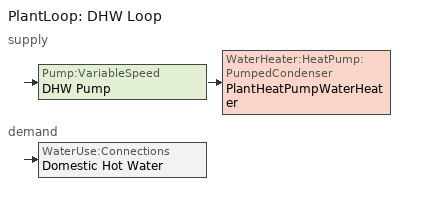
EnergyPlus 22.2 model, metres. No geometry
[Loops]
PlantLoop 'DHW Loop'
 supply: Pump:VariableSpeed 'DHW Pump' > WaterHeater:HeatPump:PumpedCondenser 'PlantHeatPumpWaterHeater'
 demand: WaterUse:Connections 'Domestic Hot Water'
[Building]
Water Heater DHW Plant Loop Example: Loads convergence tolerance value=0.04; Maximum number of warmup days=25; Minimum number of warmup days=6; North axis=0; Solar distribution=FullInteriorAndExterior; Temperature convergence tolerance value=0.04; Terrain=Suburbs
[Site:Location]
CHICAGO_IL_USA_WMO_725300: Elevation=190; Latitude=42; Longitude=-87.88; Time zone=-6
[Site:WaterMainsTemperature]
Annual average outdoor air temperature=9.69; Calculation method=Correlation; Maximum difference in monthly average outdoor air temperatures=28.1
[SizingPeriod:DesignDay] Barometric pressure=99063; Day of month=21; Daylight saving time indicator=No; Humidity condition type=WetBulb; Rain indicator=No; Snow indicator=No; Solar model indicator=ASHRAEClearSky
Name | Daily dry bulb temperature range | Day type | Maximum dry bulb temperature | Month | Sky clearness | Wetbulb or dewpoint at maximum dry bulb | Wind direction | Wind speed
CHICAGO Ann Clg 1% Condns DB=>MWB | 10.7 | SummerDesignDay | 31.5 | 7 | 1 | 23 | 230 | 5.3
CHICAGO Ann Htg 99% Condns DB | 0 | WinterDesignDay | -17.3 | 1 | 0 | -17.3 | 270 | 4.9
[Coil:WaterHeating:AirToWaterHeatPump:VariableSpeed]
HPWHPlantDXCoilVS: Condenser pump heat included in rated heating capacity and rated cop=No; Condenser pump power included in rated cop=No; Crankcase heater capacity=100; Evaporator air temperature type for curve objects=WetBulbTemperature; Evaporator fan power included in rated cop=No; Fraction of condenser pump heat to water=0.1; Maximum ambient temperature for crankcase heater operation=5; Nominal speed level=10; Number of speeds=10; Part load fraction correlation curve=HPWHPLFFPLR; Rated condenser inlet water temperature=55.72; Rated condenser water flow rate=0.00115525; Rated evaporator air flow rate=1.00695; Rated evaporator inlet air dry bulb temperature=29.44; Rated evaporator inlet air wet bulb temperature=22.22; Rated sensible heat ratio at speed 1=0.8; Rated sensible heat ratio at speed 2=0.79; Rated sensible heat ratio at speed 3=0.78; Rated sensible heat ratio at speed 4=0.77; Rated sensible heat ratio at speed 5=0.76; Rated sensible heat ratio at speed 6=0.75; Rated sensible heat ratio at speed 7=0.74; Rated sensible heat ratio at speed 8=0.73; Rated sensible heat ratio at speed 9=0.72; Rated sensible heat ratio at speed 10=0.7; Rated water heating capacity=25000; Rated water heating capacity at speed 1=400; Rated water heating capacity at speed 2=800; Rated water heating capacity at speed 3=1200; Rated water heating capacity at speed 4=1600; Rated water heating capacity at speed 5=2000; Rated water heating capacity at speed 6=2400; Rated water heating capacity at speed 7=2800; Rated water heating capacity at speed 8=3200; Rated water heating capacity at speed 9=3600; Rated water heating capacity at speed 10=4000; Rated water heating cop at speed 1=5; Rated water heating cop at speed 2=4.8; Rated water heating cop at speed 3=4.4; Rated water heating cop at speed 4=4; Rated water heating cop at speed 5=3.8; Rated water heating cop at speed 6=3.4; Rated water heating cop at speed 7=3; Rated water heating cop at speed 8=2.6; Rated water heating cop at speed 9=2.3; Rated water heating cop at speed 10=2; Speed 1 cop function of air flow fraction curve=ConstantCubic; Speed 1 cop function of temperature curve=HPWHHeatingCOPFTemp; Speed 1 cop function of water flow fraction curve=ConstantCubic; Speed 1 reference unit rated air flow rate=0.02014; Speed 1 reference unit rated water flow rate=1.8e-05; Speed 1 reference unit water pump input power at rated conditions=10; Speed 1 total wh capacity function of air flow fraction curve=ConstantCubic; Speed 1 total wh capacity function of temperature curve=HPWHHeatingCapFTemp; Speed 1 total wh capacity function of water flow fraction curve=ConstantCubic; Speed 2 cop function of air flow fraction curve=ConstantCubic; Speed 2 cop function of temperature curve=HPWHHeatingCOPFTemp; Speed 2 cop function of water flow fraction curve=ConstantCubic; Speed 2 reference unit rated air flow rate=0.04028; Speed 2 reference unit rated water flow rate=3.6e-05; Speed 2 reference unit water pump input power at rated conditions=10; Speed 2 total wh capacity function of air flow fraction curve=ConstantCubic; Speed 2 total wh capacity function of temperature curve=HPWHHeatingCapFTemp; Speed 2 total wh capacity function of water flow fraction curve=ConstantCubic; Speed 3 cop function of air flow fraction curve=ConstantCubic; Speed 3 cop function of temperature curve=HPWHHeatingCOPFTemp; Speed 3 cop function of water flow fraction curve=ConstantCubic; Speed 3 reference unit rated air flow rate=0.06042; Speed 3 reference unit rated water flow rate=5.4e-05; Speed 3 reference unit water pump input power at rated conditions=10; Speed 3 total wh capacity function of air flow fraction curve=ConstantCubic; Speed 3 total wh capacity function of temperature curve=HPWHHeatingCapFTemp; Speed 3 total wh capacity function of water flow fraction curve=ConstantCubic; Speed 4 cop function of air flow fraction curve=ConstantCubic; Speed 4 cop function of temperature curve=HPWHHeatingCOPFTemp; Speed 4 cop function of water flow fraction curve=ConstantCubic; Speed 4 reference unit rated air flow rate=0.08056; Speed 4 reference unit rated water flow rate=7.2e-05; Speed 4 reference unit water pump input power at rated conditions=10; Speed 4 total wh capacity function of air flow fraction curve=ConstantCubic; Speed 4 total wh capacity function of temperature curve=HPWHHeatingCapFTemp; Speed 4 total wh capacity function of water flow fraction curve=ConstantCubic; Speed 5 cop function of air flow fraction curve=ConstantCubic; Speed 5 cop function of temperature curve=HPWHHeatingCOPFTemp; Speed 5 cop function of water flow fraction curve=ConstantCubic; Speed 5 reference unit rated air flow rate=0.1007; Speed 5 reference unit rated water flow rate=9e-05; Speed 5 reference unit water pump input power at rated conditions=10; Speed 5 total wh capacity function of air flow fraction curve=ConstantCubic; Speed 5 total wh capacity function of temperature curve=HPWHHeatingCapFTemp; Speed 5 total wh capacity function of water flow fraction curve=ConstantCubic; Speed 6 cop function of air flow fraction curve=ConstantCubic; Speed 6 cop function of temperature curve=HPWHHeatingCOPFTemp; Speed 6 cop function of water flow fraction curve=ConstantCubic; Speed 6 reference unit rated air flow rate=0.12084; Speed 6 reference unit rated water flow rate=0.000108; Speed 6 reference unit water pump input power at rated conditions=10; Speed 6 total wh capacity function of air flow fraction curve=ConstantCubic; Speed 6 total wh capacity function of temperature curve=HPWHHeatingCapFTemp; Speed 6 total wh capacity function of water flow fraction curve=ConstantCubic; Speed 7 cop function of air flow fraction curve=ConstantCubic; Speed 7 cop function of temperature curve=HPWHHeatingCOPFTemp; Speed 7 cop function of water flow fraction curve=ConstantCubic; Speed 7 reference unit rated air flow rate=0.14098; Speed 7 reference unit rated water flow rate=0.000126; Speed 7 reference unit water pump input power at rated conditions=10; Speed 7 total wh capacity function of air flow fraction curve=ConstantCubic; Speed 7 total wh capacity function of temperature curve=HPWHHeatingCapFTemp; Speed 7 total wh capacity function of water flow fraction curve=ConstantCubic; Speed 8 cop function of air flow fraction curve=ConstantCubic; Speed 8 cop function of temperature curve=HPWHHeatingCOPFTemp; Speed 8 cop function of water flow fraction curve=ConstantCubic; Speed 8 reference unit rated air flow rate=0.16112; Speed 8 reference unit rated water flow rate=0.000144; Speed 8 reference unit water pump input power at rated conditions=10; Speed 8 total wh capacity function of air flow fraction curve=ConstantCubic; Speed 8 total wh capacity function of temperature curve=HPWHHeatingCapFTemp; Speed 8 total wh capacity function of water flow fraction curve=ConstantCubic; Speed 9 cop function of air flow fraction curve=ConstantCubic; Speed 9 cop function of temperature curve=HPWHHeatingCOPFTemp; Speed 9 cop function of water flow fraction curve=ConstantCubic; Speed 9 reference unit rated air flow rate=0.18126; Speed 9 reference unit rated water flow rate=0.000162; Speed 9 reference unit water pump input power at rated conditions=10; Speed 9 total wh capacity function of air flow fraction curve=ConstantCubic; Speed 9 total wh capacity function of temperature curve=HPWHHeatingCapFTemp; Speed 9 total wh capacity function of water flow fraction curve=ConstantCubic; Speed 10 cop function of air flow fraction curve=ConstantCubic; Speed 10 cop function of temperature curve=HPWHHeatingCOPFTemp; Speed 10 cop function of water flow fraction curve=ConstantCubic; Speed 10 reference unit rated air flow rate=0.2014; Speed 10 reference unit rated water flow rate=0.000179; Speed 10 reference unit water pump input power at rated conditions=10; Speed 10 total wh capacity function of air flow fraction curve=ConstantCubic; Speed 10 total wh capacity function of temperature curve=HPWHHeatingCapFTemp; Speed 10 total wh capacity function of water flow fraction curve=ConstantCubic
[Fan:OnOff]
HPWHPlantFan: Availability schedule=PlantHPWHSch; Fan total efficiency=0.7; Maximum flow rate=2.6852; Motor efficiency=0.9; Motor in airstream fraction=1; Pressure rise=100
[PlantEquipmentList]
DHW Plant Equipment: PlantHeatPumpWaterHeater, WaterHeater:HeatPump:PumpedCondenser
[PlantEquipmentOperation:HeatingLoad]
DHW Control Scheme: Load range 1 lower limit=0; Load range 1 upper limit=10000000; Range 1 equipment list=DHW Plant Equipment
[PlantEquipmentOperationSchemes]
DHW Loop Operation: Control scheme 1=DHW Control Scheme; Control scheme 1 schedule=Always On
[PlantLoop]
DHW Loop: Fluid type=Water; Load distribution scheme=Optimal; Maximum loop flow rate=Autosize; Maximum loop temperature=100; Minimum loop flow rate=0; Minimum loop temperature=3; Plant equipment operation scheme=DHW Loop Operation; Plant loop volume=Autocalculate
[Pump:VariableSpeed]
DHW Pump: Design maximum flow rate=Autosize; Design minimum flow rate=0; Design power consumption=Autosize; Design pump head=0; Fraction of motor inefficiencies to fluid stream=0; Motor efficiency=1; Pump control type=Intermittent; Coefficient 1 of the part load performance curve=0; Coefficient 2 of the part load performance curve=1; Coefficient 3 of the part load performance curve=0; Coefficient 4 of the part load performance curve=0
[SetpointManager:Scheduled]
DHW Loop Set Point Manager: Control variable=Temperature; Schedule=Hot Water Set Point Temp Schedule; Setpoint node or nodelist=Water Heater Use Loop Outlet Node
[Sizing:Plant]
DHW Loop: Design loop exit temperature=82; Loop design temperature difference=11; Loop type=Heating
[WaterHeater:HeatPump:PumpedCondenser]
PlantHeatPumpWaterHeater: Availability schedule=PlantHPWHSch; Compressor location=Outdoors; Compressor setpoint temperature schedule=PlantHPWHTempSch; Condenser water flow rate=0.00115525; Control sensor 1 height in stratified tank=1; Dead band temperature difference=2; Dx coil=HPWHPlantDXCoilVS; Evaporator air flow rate=1.00695; Fan=HPWHPlantFan; Fan placement=BlowThrough; Inlet air configuration=OutdoorAirOnly; Minimum inlet air temperature for compressor operation=11; Tank=Water Heater Tank
[WaterHeater:Stratified]
Water Heater Tank: Additional destratification conductivity=0.1; Ambient temperature indicator=Schedule; Ambient temperature schedule=Ambient Temp Schedule; End use subcategory=Water Heater; Heater 1 capacity=4500; Heater 1 deadband temperature difference=2; Heater 1 height=1; Heater 1 setpoint temperature schedule=Hot Water Set Point Temp Schedule; Heater 2 capacity=4500; Heater 2 deadband temperature difference=5; Heater 2 height=0; Heater 2 setpoint temperature schedule=Hot Water Set Point Temp Schedule; Heater fuel type=Electricity; Heater priority control=MasterSlave; Heater thermal efficiency=0.98; Inlet mode=Fixed; Maximum temperature limit=82.2222; Node 1 additional loss coefficient=0.15; Node 6 additional loss coefficient=0.1; Number of nodes=6; Off cycle parasitic fuel consumption rate=10; Off cycle parasitic fuel type=Electricity; Off cycle parasitic heat fraction to tank=0; On cycle parasitic fuel consumption rate=10; On cycle parasitic fuel type=Electricity; On cycle parasitic heat fraction to tank=0; Source side design flow rate=0.00115525; Tank height=1.4; Tank shape=VerticalCylinder; Tank volume=0.1893; Uniform skin loss coefficient per unit area to ambient temperature=0.846; Use side design flow rate=Autosize; Use side effectiveness=1
[WaterUse:Connections]
Domestic Hot Water: Water use equipment name 1=Sinks; Water use equipment name 2=Showers; Drain water heat exchanger type=None
[WaterUse:Equipment] Peak flow rate=0.000158; Target temperature schedule=Sinks and Showers Temp Schedule
Name | End use subcategory | Flow rate fraction schedule
Showers | Showers | Showers Flow Schedule
Sinks | Sinks | Sinks Flow Schedule
[Curve:Biquadratic] Input unit type for x=Temperature; Input unit type for y=Temperature; Maximum value of x=40; Maximum value of y=90; Minimum value of x=0; Minimum value of y=20; Output unit type=Dimensionless
Name | Coefficient1 constant | Coefficient2 x | Coefficient3 x 2 | Coefficient4 y | Coefficient5 y 2 | Coefficient6 x y
HPWHHeatingCOPFTemp | 1.19713 | 0.077849 | -1.6e-06 | -0.02675 | 0.000296 | -0.00112
HPWHHeatingCapFTemp | 0.369827 | 0.043341 | -0.00023 | 0.000466 | 2.6e-05 | -0.00027
[Curve:Cubic]
ConstantCubic: Maximum value of x=100; Minimum value of x=-100; Coefficient1 constant=1; Coefficient2 x=0; Coefficient3 x 2=0; Coefficient4 x 3=0
[Curve:Quadratic]
HPWHPLFFPLR: Maximum value of x=1; Minimum value of x=0; Coefficient1 constant=0.75; Coefficient2 x=0.25; Coefficient3 x 2=0
[Schedule:Compact]
Always On: THROUGH: 12/31, FOR: AllDays, UNTIL: 24:00, 1
Ambient Temp Schedule: THROUGH: 12/31, FOR: AllDays, UNTIL: 24:00, 22
Hot Water Set Point Temp Schedule: THROUGH: 12/31, FOR: AllDays, UNTIL: 24:00, 48.89
PlantHPWHSch: Through: 12/31, For: AllDays, Until: 24:00, 1
PlantHPWHTempSch: Through: 12/31, For: AllDays, Until: 24:00, 60
Showers Flow Schedule: THROUGH: 12/31, FOR: AllDays, UNTIL: 3:00, 0, UNTIL: 5:00, 0.2, UNTIL: 7:00, 0, UNTIL: 7:10, 1, UNTIL: 10:00, 0, UNTIL: 10:30, 0.3, UNTIL: 13:00, 0, UNTIL: 13:10, 0.5, UNTIL: 16:00, 0, UNTIL: 22:00, 0.1, UNTIL: 24:00, 0
Sinks Flow Schedule: THROUGH: 12/31, FOR: AllDays, UNTIL: 1:00, 0.003, UNTIL: 2:00, 0.001, UNTIL: 3:00, 0, UNTIL: 4:00, 0, UNTIL: 5:00, 0.001, UNTIL: 6:00, 0.028, UNTIL: 7:00, 0.105, UNTIL: 8:00, 0.1, UNTIL: 9:00, 0.081, UNTIL: 10:00, 0.059, UNTIL: 11:00, 0.051, UNTIL: 12:00, 0.037, UNTIL: 13:00, 0.031, UNTIL: 14:00, 0.026, UNTIL: 15:00, 0.023, UNTIL: 16:00, 0.033, UNTIL: 17:00, 0.041, UNTIL: 18:00, 0.063, UNTIL: 19:00, 0.075, UNTIL: 20:00, 0.066, UNTIL: 21:00, 0.059, UNTIL: 22:00, 0.046, UNTIL: 23:00, 0.046, UNTIL: 24:00, 0.025
Sinks and Showers Temp Schedule: THROUGH: 12/31, FOR: AllDays, UNTIL: 24:00, 40.56
